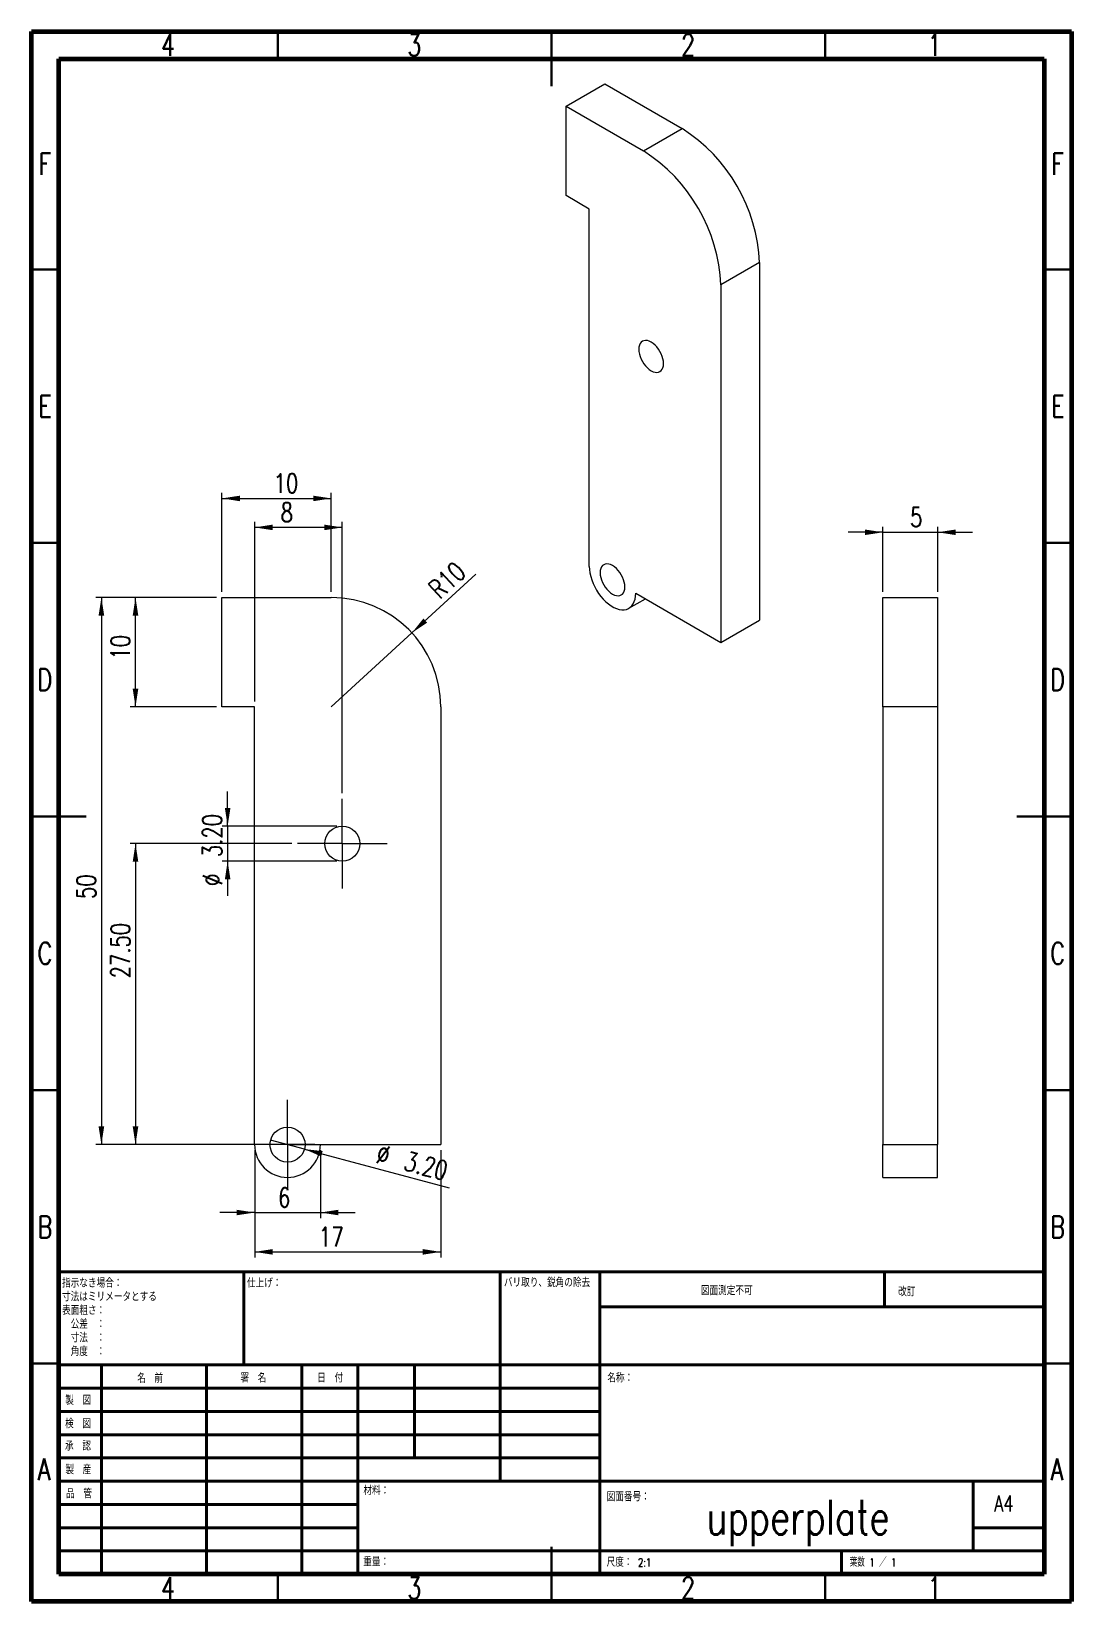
# Model space of a CAD drawing. Header units: millimetres. Extents: x 15 to 205, y 5 to 292.
import ezdxf

# ---------------------------------------------------------------- set-up
doc = ezdxf.new("R2010")
doc.units = ezdxf.units.MM
doc.styles.add('SLDTEXTSTYLE0', font='TXT', dxfattribs={"width": 0.75, "bigfont": 'bigfont'})
doc.styles.add('SLDTEXTSTYLE1', font='TXT', dxfattribs={"width": 0.65625, "bigfont": 'bigfont'})
doc.dimstyles.new('SLDDIMSTYLE0', dxfattribs={"dimtxt": 3.5, "dimasz": 3.302, "dimexe": 0, "dimexo": 0.0625, "dimgap": 0.875, "dimtad": 1, "dimlfac": 0.5, "dimrnd": 1e-09, "dimzin": 12, "dimdsep": 46, "dimtxsty": 'SLDTEXTSTYLE0', "dimsah": 1, "dimcen": 0.09, "dimadec": 0, "dimazin": 3, "dimtfac": 1, "dimtmove": 0, "dimatfit": 0, "dimfxl": 1, "dimfrac": 2, "dimtolj": 1, "dimtzin": 12, "dimarcsym": 0})
doc.dimstyles.new('SLDDIMSTYLE1', dxfattribs={"dimtxt": 3.5, "dimasz": 3.302, "dimexe": 0, "dimexo": 0.0625, "dimgap": 0.875, "dimtad": 1, "dimlfac": 0.5, "dimrnd": 1e-09, "dimzin": 12, "dimdsep": 46, "dimtxsty": 'SLDTEXTSTYLE0', "dimsah": 1, "dimcen": 0.09, "dimadec": 0, "dimazin": 3, "dimtfac": 1, "dimtofl": 0, "dimtmove": 0, "dimatfit": 3, "dimfxl": 1, "dimfrac": 2, "dimtolj": 1, "dimtzin": 12, "dimarcsym": 0})
doc.dimstyles.new('SLDDIMSTYLE2', dxfattribs={"dimtxt": 3.5, "dimasz": 3.302, "dimexe": 0, "dimexo": 0.0625, "dimgap": 0.875, "dimtad": 1, "dimlfac": 0.5, "dimrnd": 1e-09, "dimzin": 4, "dimdsep": 46, "dimtxsty": 'SLDTEXTSTYLE0', "dimsah": 1, "dimcen": 0.09, "dimadec": 0, "dimazin": 1, "dimtfac": 1, "dimtmove": 0, "dimatfit": 0, "dimfxl": 1, "dimfrac": 2, "dimtolj": 1, "dimtzin": 12, "dimarcsym": 0})
doc.dimstyles.new('SLDDIMSTYLE3', dxfattribs={"dimtxt": 3.5, "dimasz": 3.302, "dimexe": 0, "dimexo": 0.0625, "dimgap": 0.875, "dimtad": 1, "dimlfac": 0.5, "dimrnd": 1e-09, "dimzin": 4, "dimdsep": 46, "dimtxsty": 'SLDTEXTSTYLE0', "dimblk1": 'NONE', "dimsah": 1, "dimcen": 0, "dimadec": 0, "dimazin": 1, "dimtfac": 1, "dimtmove": 0, "dimatfit": 3, "dimldrblk": 'NONE', "dimfxl": 1, "dimfrac": 2, "dimtolj": 1, "dimtzin": 12, "dimarcsym": 0})
doc.dimstyles.new('SLDDIMSTYLE4', dxfattribs={"dimtxt": 3.5, "dimasz": 3.302, "dimexe": 0, "dimexo": 0.0625, "dimgap": 0.875, "dimtad": 1, "dimlfac": 0.5, "dimrnd": 1e-09, "dimzin": 12, "dimdsep": 46, "dimtxsty": 'SLDTEXTSTYLE0', "dimsah": 1, "dimcen": 0, "dimadec": 0, "dimazin": 3, "dimtfac": 1, "dimtofl": 0, "dimtmove": 0, "dimatfit": 3, "dimfxl": 1, "dimfrac": 2, "dimtolj": 1, "dimtzin": 12, "dimarcsym": 0})
doc.dimstyles.new('SLDDIMSTYLE5', dxfattribs={"dimtxt": 3.5, "dimasz": 3.302, "dimexe": 0, "dimexo": 0.0625, "dimgap": 0.875, "dimtad": 1, "dimlfac": 0.5, "dimrnd": 1e-09, "dimzin": 4, "dimdsep": 46, "dimtxsty": 'SLDTEXTSTYLE0', "dimsah": 1, "dimcen": 0.09, "dimadec": 0, "dimazin": 1, "dimtfac": 1, "dimtofl": 0, "dimtmove": 0, "dimatfit": 3, "dimfxl": 1, "dimfrac": 2, "dimtolj": 1, "dimtzin": 12, "dimarcsym": 0})

# ---------------------------------------------------------------- blocks, each defined once
blk = doc.blocks.new('SW_NOTE_0')
at = {"color": 0, "linetype": 'Continuous', "lineweight": 0, "char_height": 1.5, "attachment_point": 1, "style": 'SLDTEXTSTYLE0'}
for s, insert in [('指示なき場合：', (0, 1.93)), ('寸法はミリメータとする\u3000', (0, -0.57)), ('表面粗さ：', (0, -3.07)), ('\u3000公差\u3000：', (0, -5.57)), ('\u3000寸法\u3000：', (0, -8.07)), ('\u3000角度\u3000：', (0, -10.57))]:
    blk.add_mtext(s, dxfattribs=dict(at, insert=insert))
blk = doc.blocks.new('_D')
at = {"color": 7, "linetype": 'Continuous', "lineweight": 0}
for p, q in [((49.78, 189.54), (49.78, 207.64)), ((69.78, 189.54), (69.78, 207.64)), ((49.78, 206.64), (69.78, 206.64))]:
    blk.add_line(p, q, dxfattribs=at)
for points in [[(49.78, 206.64), (53.08, 206.13), (53.08, 207.14)], [(69.78, 206.64), (66.48, 207.14), (66.48, 206.13)]]:
    blk.add_solid(points, dxfattribs=at)
at = {"color": 7, "linetype": 'Continuous', "lineweight": 0, "insert": (59.24, 211.15), "char_height": 3.5, "attachment_point": 1, "style": 'SLDTEXTSTYLE0'}
blk.add_mtext('10', dxfattribs=at)
blk = doc.blocks.new('_D_1')
at = {"color": 7, "linetype": 'Continuous', "lineweight": 0}
for p, q in [((48.78, 188.54), (26.78, 188.54)), ((27.78, 188.54), (27.78, 88.54)), ((66.78, 88.54), (26.78, 88.54))]:
    blk.add_line(p, q, dxfattribs=at)
for points in [[(27.78, 188.54), (27.27, 185.23), (28.29, 185.23)], [(27.78, 88.54), (28.29, 91.84), (27.27, 91.84)]]:
    blk.add_solid(points, dxfattribs=at)
at = {"color": 7, "linetype": 'Continuous', "lineweight": 0, "insert": (23.27, 133.42), "char_height": 3.5, "attachment_point": 1, "rotation": 90, "style": 'SLDTEXTSTYLE0'}
blk.add_mtext('50', dxfattribs=at)
blk = doc.blocks.new('_D_2')
at = {"color": 7, "linetype": 'Continuous', "lineweight": 0}
for p, q in [((48.78, 188.54), (33.01, 188.54)), ((34.01, 168.54), (34.01, 188.54)), ((48.78, 168.54), (33.01, 168.54))]:
    blk.add_line(p, q, dxfattribs=at)
for points in [[(34.01, 188.54), (33.5, 185.23), (34.52, 185.23)], [(34.01, 168.54), (34.52, 171.84), (33.5, 171.84)]]:
    blk.add_solid(points, dxfattribs=at)
at = {"color": 7, "linetype": 'Continuous', "lineweight": 0, "insert": (29.5, 177.18), "char_height": 3.5, "attachment_point": 1, "rotation": 90, "style": 'SLDTEXTSTYLE0'}
blk.add_mtext('10', dxfattribs=at)
blk = doc.blocks.new('_D_3')
at = {"color": 7, "linetype": 'Continuous', "lineweight": 0}
for p, q in [((50.84, 146.74), (50.84, 153.09)), ((70.78, 146.74), (49.84, 146.74)), ((50.84, 146.74), (50.84, 140.34)), ((70.78, 140.34), (49.84, 140.34)), ((50.84, 140.34), (50.84, 133.99))]:
    blk.add_line(p, q, dxfattribs=at)
for points in [[(50.84, 146.74), (51.35, 150.04), (50.34, 150.04)], [(50.84, 140.34), (50.34, 137.03), (51.35, 137.03)]]:
    blk.add_solid(points, dxfattribs=at)
at = {"color": 7, "linetype": 'Continuous', "lineweight": 0, "char_height": 3.5, "attachment_point": 1, "rotation": 90, "style": 'SLDTEXTSTYLE0'}
for s, insert in [('3.20', (46.28, 141.07)), ('%%c', (46.33, 135.8))]:
    blk.add_mtext(s, dxfattribs=dict(at, insert=insert))
blk = doc.blocks.new('_D_4')
at = {"color": 7, "linetype": 'Continuous', "lineweight": 0}
for p, q in [((55.78, 87.54), (55.78, 75.11)), ((67.78, 87.54), (67.78, 75.11)), ((55.78, 76.11), (49.43, 76.11)), ((55.78, 76.11), (67.78, 76.11)), ((67.78, 76.11), (74.13, 76.11))]:
    blk.add_line(p, q, dxfattribs=at)
for points in [[(55.78, 76.11), (52.48, 76.62), (52.48, 75.61)], [(67.78, 76.11), (71.08, 75.61), (71.08, 76.62)]]:
    blk.add_solid(points, dxfattribs=at)
at = {"color": 7, "linetype": 'Continuous', "lineweight": 0, "insert": (60.06, 80.62), "char_height": 3.5, "attachment_point": 1, "style": 'SLDTEXTSTYLE0'}
blk.add_mtext('6', dxfattribs=at)
blk = doc.blocks.new('_D_5')
at = {"color": 7, "linetype": 'Continuous', "lineweight": 0}
for q in [(58.69, 89.36), (91.31, 80.62)]:
    blk.add_line((64.87, 87.71), q, dxfattribs=at)
blk.add_solid([(64.87, 87.71), (67.93, 86.36), (68.19, 87.34)], dxfattribs=at)
at = {"color": 7, "linetype": 'Continuous', "lineweight": 0, "char_height": 3.5, "attachment_point": 1, "rotation": 345, "style": 'SLDTEXTSTYLE0'}
for s, insert in [('%%c', (78.63, 88.67)), ('3.20', (83.74, 87.36))]:
    blk.add_mtext(s, dxfattribs=dict(at, insert=insert))
blk = doc.blocks.new('_NONE')
blk = doc.blocks.new('_D_6')
at = {"color": 7, "linetype": 'Continuous', "lineweight": 0}
for p, q in [((55.78, 87.54), (55.78, 67.92)), ((89.78, 87.54), (89.78, 67.92)), ((55.78, 68.92), (89.78, 68.92))]:
    blk.add_line(p, q, dxfattribs=at)
for points in [[(55.78, 68.92), (59.08, 68.41), (59.08, 69.43)], [(89.78, 68.92), (86.48, 69.43), (86.48, 68.41)]]:
    blk.add_solid(points, dxfattribs=at)
at = {"color": 7, "linetype": 'Continuous', "lineweight": 0, "insert": (67.51, 73.43), "char_height": 3.5, "attachment_point": 1, "style": 'SLDTEXTSTYLE0'}
blk.add_mtext('17', dxfattribs=at)
blk = doc.blocks.new('_D_7')
at = {"color": 7, "linetype": 'Continuous', "lineweight": 0}
for q in [(96.15, 192.78), (69.78, 168.54)]:
    blk.add_line((84.5, 182.07), q, dxfattribs=at)
blk.add_solid([(84.5, 182.07), (87.28, 183.93), (86.59, 184.68)], dxfattribs=at)
at = {"color": 7, "linetype": 'Continuous', "lineweight": 0, "insert": (87.21, 190.67), "char_height": 3.5, "attachment_point": 1, "rotation": 42.5937, "style": 'SLDTEXTSTYLE0'}
blk.add_mtext('R10', dxfattribs=at)
blk = doc.blocks.new('_D_8')
at = {"color": 7, "linetype": 'Continuous', "lineweight": 0}
for p, q in [((62.58, 143.54), (33.01, 143.54)), ((34.01, 143.54), (34.01, 88.54)), ((66.78, 88.54), (33.01, 88.54))]:
    blk.add_line(p, q, dxfattribs=at)
for points in [[(34.01, 143.54), (33.5, 140.23), (34.52, 140.23)], [(34.01, 88.54), (34.52, 91.84), (33.5, 91.84)]]:
    blk.add_solid(points, dxfattribs=at)
at = {"color": 7, "linetype": 'Continuous', "lineweight": 0, "insert": (29.5, 118.93), "char_height": 3.5, "attachment_point": 1, "rotation": 90, "style": 'SLDTEXTSTYLE0'}
blk.add_mtext('27.50', dxfattribs=at)
blk = doc.blocks.new('_D_9')
at = {"color": 7, "linetype": 'Continuous', "lineweight": 0}
for p, q in [((55.78, 169.54), (55.78, 202.34)), ((71.78, 201.34), (55.78, 201.34)), ((71.78, 152.74), (71.78, 202.34))]:
    blk.add_line(p, q, dxfattribs=at)
for points in [[(55.78, 201.34), (59.08, 200.83), (59.08, 201.85)], [(71.78, 201.34), (68.48, 201.85), (68.48, 200.83)]]:
    blk.add_solid(points, dxfattribs=at)
at = {"color": 7, "linetype": 'Continuous', "lineweight": 0, "insert": (60.53, 205.85), "char_height": 3.5, "attachment_point": 1, "style": 'SLDTEXTSTYLE0'}
blk.add_mtext('8', dxfattribs=at)
blk = doc.blocks.new('SW_CENTERMARKSYMBOL_0')
at = {"color": 0, "linetype": 'Continuous', "lineweight": 0}
for p, q in [((0, 5), (0, 8.2)), ((0, 0), (0, 5)), ((-5, 0), (-8.2, 0)), ((0, 0), (-5, 0)), ((0, 0), (0, -5)), ((0, 0), (5, 0)), ((5, 0), (8.2, 0)), ((0, -5), (0, -8.2))]:
    blk.add_line(p, q, dxfattribs=at)
blk = doc.blocks.new('SW_CENTERMARKSYMBOL_1')
at = {"color": 0, "linetype": 'Continuous', "lineweight": 0}
for p, q in [((0, 5), (0, 8.2)), ((0, 0), (0, 5)), ((-5, 0), (-8.2, 0)), ((0, 0), (-5, 0)), ((0, 0), (0, -5)), ((0, 0), (5, 0)), ((5, 0), (8.2, 0)), ((0, -5), (0, -8.2))]:
    blk.add_line(p, q, dxfattribs=at)
blk = doc.blocks.new('_D_10')
at = {"color": 7, "linetype": 'Continuous', "lineweight": 0}
for p, q in [((170.54, 189.54), (170.54, 201.45)), ((180.54, 189.54), (180.54, 201.45)), ((170.54, 200.45), (164.19, 200.45)), ((170.54, 200.45), (180.54, 200.45)), ((180.54, 200.45), (186.89, 200.45))]:
    blk.add_line(p, q, dxfattribs=at)
for points in [[(170.54, 200.45), (167.24, 200.96), (167.24, 199.94)], [(180.54, 200.45), (183.84, 199.94), (183.84, 200.96)]]:
    blk.add_solid(points, dxfattribs=at)
at = {"color": 7, "linetype": 'Continuous', "lineweight": 0, "insert": (175.5, 204.96), "char_height": 3.5, "attachment_point": 1, "style": 'SLDTEXTSTYLE0'}
blk.add_mtext('5', dxfattribs=at)

msp = doc.modelspace()

# ---------------------------------------------------------------- linework, layer by layer
at = {"color": 7, "linetype": 'Continuous', "lineweight": 60}
for p, q in [((15, 5), (15, 292)), ((15, 292), (205, 292)), ((205, 292), (205, 5)), ((20, 10), (20, 287)), ((20, 287), (200, 287)), ((200, 287), (200, 10)), ((200, 10), (20, 10)), ((205, 5), (15, 5))]:
    msp.add_line(p, q, dxfattribs=at)
at = {"color": 7, "linetype": 'Continuous', "lineweight": 30}
for p, q in [((60, 287), (60, 292)), ((110, 292), (110, 282)), ((110, 287), (110, 292)), ((160, 287), (160, 292)), ((20, 248.5), (15, 248.5)), ((200, 248.5), (205, 248.5)), ((20, 198.5), (15, 198.5)), ((200, 198.5), (205, 198.5)), ((15, 148.5), (25, 148.5)), ((20, 148.5), (15, 148.5)), ((205, 148.5), (195, 148.5)), ((200, 148.5), (205, 148.5)), ((20, 98.5), (15, 98.5)), ((200, 98.5), (205, 98.5)), ((20, 48.5), (15, 48.5)), ((200, 48.5), (205, 48.5)), ((110, 5), (110, 15)), ((60, 10), (60, 5)), ((110, 10), (110, 5)), ((160, 10), (160, 5))]:
    msp.add_line(p, q, dxfattribs=at)
at = {"color": 7, "linetype": 'Continuous', "lineweight": 15}
for p, q in [((112.658, 278.31), (119.729, 282.392)), ((119.729, 282.392), (133.871, 274.228)), ((112.658, 261.979), (112.658, 278.31)), ((112.658, 278.31), (126.8, 270.146)), ((126.8, 270.146), (133.871, 274.228)), ((116.901, 259.53), (112.658, 261.979)), ((116.901, 194.207), (116.901, 259.53)), ((148.014, 249.733), (140.942, 245.651)), ((148.014, 249.733), (148.014, 184.41)), ((140.942, 245.651), (140.942, 180.328)), ((49.778, 168.536), (49.778, 188.536)), ((49.778, 188.536), (69.778, 188.536)), ((124.143, 186.561), (127.144, 188.293)), ((125.386, 189.308), (140.942, 180.328)), ((170.538, 188.536), (180.538, 188.536)), ((170.538, 168.536), (170.538, 188.536)), ((180.538, 188.536), (180.538, 168.536)), ((140.942, 180.328), (148.014, 184.41)), ((55.778, 168.536), (49.778, 168.536)), ((55.778, 88.536), (55.778, 168.536)), ((89.778, 168.536), (89.778, 88.536)), ((170.538, 168.536), (170.538, 88.536)), ((180.538, 168.536), (170.538, 168.536)), ((180.538, 168.536), (180.538, 88.536)), ((67.778, 88.536), (89.778, 88.536)), ((170.538, 88.536), (180.538, 88.536)), ((170.538, 82.536), (170.538, 88.536)), ((180.538, 82.536), (180.538, 88.536)), ((170.538, 82.536), (180.538, 82.536))]:
    msp.add_line(p, q, dxfattribs=at)
at = {"color": 7, "linetype": 'Continuous', "lineweight": 40}
for p, q in [((20, 65.25), (200, 65.25)), ((20, 65.25), (20, 10)), ((53.8, 48.25), (53.8, 65.25)), ((100.6, 65.25), (100.6, 27)), ((118.8, 65.25), (118.8, 10)), ((170.8, 58.875), (170.8, 65.25)), ((200, 58.875), (118.8, 58.875)), ((200, 48.25), (20, 48.25)), ((27.8, 48.25), (27.8, 10)), ((46.991, 48.25), (46.991, 10)), ((64.399, 48.25), (64.399, 10)), ((74.6, 10), (74.6, 48.25)), ((85, 31.25), (85, 48.25)), ((118.8, 44), (20, 44)), ((118.8, 39.75), (20, 39.75)), ((118.8, 35.5), (20, 35.5)), ((118.8, 31.25), (20, 31.25)), ((74.6, 27), (20, 27)), ((74.6, 27), (200, 27)), ((187, 14.25), (187, 27)), ((74.6, 22.75), (20, 22.75)), ((74.6, 18.5), (20, 18.5)), ((200, 18.5), (187, 18.5)), ((20, 14.25), (200, 14.25)), ((163, 10), (163, 14.25))]:
    msp.add_line(p, q, dxfattribs=at)
at = {"color": 7, "linetype": 'Continuous', "lineweight": 15, "flags": 128}
for points in [[(130.477, 231.279), (130.449, 231.704), (130.367, 232.15), (130.231, 232.608), (130.045, 233.064), (129.815, 233.509), (129.545, 233.931), (129.242, 234.32), (128.914, 234.667), (128.569, 234.962), (128.215, 235.198), (127.861, 235.37), (127.515, 235.474), (127.187, 235.506), (126.885, 235.467), (126.615, 235.356), (126.384, 235.178), (126.198, 234.935), (126.063, 234.635), (125.98, 234.284), (125.952, 233.891), (125.98, 233.467), (126.063, 233.02), (126.198, 232.563), (126.384, 232.106), (126.615, 231.661), (126.885, 231.239), (127.187, 230.85), (127.515, 230.504), (127.861, 230.209), (128.215, 229.972), (128.569, 229.8), (128.914, 229.696), (129.242, 229.664), (129.545, 229.703), (129.815, 229.814), (130.045, 229.993), (130.231, 230.235), (130.367, 230.535), (130.449, 230.886), (130.477, 231.279)], [(116.901, 194.207), (116.93, 193.621), (117.015, 193.011), (117.157, 192.383), (117.352, 191.747), (117.599, 191.112), (117.893, 190.485), (118.232, 189.875), (118.61, 189.29), (119.022, 188.739), (119.463, 188.229), (119.927, 187.767), (120.407, 187.358), (120.897, 187.009), (121.39, 186.724), (121.88, 186.507), (122.36, 186.362), (122.824, 186.289), (123.265, 186.29), (123.677, 186.365), (124.055, 186.513), (124.394, 186.732), (124.688, 187.019), (124.935, 187.37), (125.13, 187.78), (125.272, 188.244), (125.357, 188.756), (125.386, 189.308)], [(123.406, 190.451), (123.378, 190.876), (123.295, 191.323), (123.16, 191.78), (122.974, 192.237), (122.743, 192.681), (122.473, 193.104), (122.171, 193.493), (121.843, 193.839), (121.497, 194.134), (121.143, 194.37), (120.79, 194.543), (120.444, 194.646), (120.116, 194.679), (119.813, 194.639), (119.543, 194.529), (119.313, 194.35), (119.127, 194.108), (118.991, 193.807), (118.909, 193.456), (118.881, 193.064), (118.909, 192.639), (118.991, 192.192), (119.127, 191.735), (119.313, 191.278), (119.543, 190.834), (119.813, 190.411), (120.116, 190.022), (120.444, 189.676), (120.79, 189.381), (121.143, 189.145), (121.497, 188.972), (121.843, 188.869), (122.171, 188.836), (122.473, 188.876), (122.743, 188.986), (122.974, 189.165), (123.16, 189.407), (123.295, 189.708), (123.378, 190.059), (123.406, 190.451)]]:
    msp.add_lwpolyline(points, dxfattribs=at)
at = {"color": 7, "linetype": 'Continuous', "lineweight": 15}
for centre in [(71.778, 143.536), (61.778, 88.536)]:
    msp.add_circle(centre, 3.2, dxfattribs=at)
for centre, radius, start, end in [((117.352, 248.36), 30.693, 2.56337, 57.43663), ((110.281, 244.278), 30.693, 2.56334, 57.43666), ((69.778, 168.536), 20, 0, 90), ((61.778, 88.536), 6, 180, 0)]:
    msp.add_arc(centre, radius, start, end, dxfattribs=at)

# ---------------------------------------------------------------- block references
at = {"color": 7, "linetype": 'Continuous', "lineweight": 0}
for name, p in [('SW_CENTERMARKSYMBOL_1', (71.778, 143.536)), ('SW_CENTERMARKSYMBOL_0', (61.778, 88.536)), ('SW_NOTE_0', (20.594, 61.987))]:
    msp.add_blockref(name, p, dxfattribs=at)

# ---------------------------------------------------------------- texts
for s, insert, char_height, attachment_point, style in [('4', (39.96, 291.474), 3.969, 2, 'SLDTEXTSTYLE0'), ('3', (84.96, 291.474), 3.969, 2, 'SLDTEXTSTYLE0'), ('2', (134.96, 291.474), 3.969, 2, 'SLDTEXTSTYLE0'), ('1', (179.96, 291.474), 3.969, 2, 'SLDTEXTSTYLE0'), ('F', (17.458, 269.724), 3.969, 2, 'SLDTEXTSTYLE0'), ('F', (202.458, 269.724), 3.969, 2, 'SLDTEXTSTYLE0'), ('E', (17.508, 225.474), 3.969, 2, 'SLDTEXTSTYLE0'), ('E', (202.508, 225.474), 3.969, 2, 'SLDTEXTSTYLE0'), ('D', (17.453, 175.474), 3.969, 2, 'SLDTEXTSTYLE0'), ('D', (202.453, 175.474), 3.969, 2, 'SLDTEXTSTYLE0'), ('C', (17.459, 125.474), 3.969, 2, 'SLDTEXTSTYLE0'), ('C', (202.459, 125.474), 3.969, 2, 'SLDTEXTSTYLE0'), ('B', (17.471, 75.474), 3.969, 2, 'SLDTEXTSTYLE0'), ('B', (202.471, 75.474), 3.969, 2, 'SLDTEXTSTYLE0'), ('仕上げ：', (54.371, 63.919), 1.5, 1, 'SLDTEXTSTYLE0'), ('バリ取り、鋭角の除去', (101.309, 64.003), 1.5, 1, 'SLDTEXTSTYLE0'), ('図面測定不可', (137.289, 62.533), 1.5, 1, 'SLDTEXTSTYLE0'), ('改訂', (173.328, 62.335), 1.5, 1, 'SLDTEXTSTYLE0'), ('名\u3000前', (34.322, 46.501), 1.5, 1, 'SLDTEXTSTYLE0'), ('\u3000\u3000署\u3000名', (50.034, 46.562), 1.5, 1, 'SLDTEXTSTYLE0'), ('日\u3000付', (67.215, 46.576), 1.5, 1, 'SLDTEXTSTYLE0'), ('名称：', (120.202, 46.576), 1.5, 1, 'SLDTEXTSTYLE0'), ('製\u3000図', (21.189, 42.492), 1.5, 1, 'SLDTEXTSTYLE0'), ('検\u3000図', (21.156, 38.217), 1.5, 1, 'SLDTEXTSTYLE0'), ('承\u3000認', (21.147, 34.126), 1.5, 1, 'SLDTEXTSTYLE0'), ('A', (17.34, 31.168), 3.969, 2, 'SLDTEXTSTYLE0'), ('製\u3000産', (21.201, 29.796), 1.5, 1, 'SLDTEXTSTYLE0'), ('A', (202.34, 31.168), 3.969, 2, 'SLDTEXTSTYLE0'), ('材料：', (75.646, 25.986), 1.5, 1, 'SLDTEXTSTYLE0'), ('品\u3000管', (21.337, 25.412), 1.5, 1, 'SLDTEXTSTYLE0'), ('図面番号：', (120.074, 24.869), 1.5, 1, 'SLDTEXTSTYLE0'), ('upperplate', (155.027, 23.607), 6.35, 2, 'SLDTEXTSTYLE0'), ('A4', (190.871, 24.406), 2.9104, 1, 'SLDTEXTSTYLE0'), ('重量：', (75.618, 12.949), 1.4986, 1, 'SLDTEXTSTYLE0'), ('尺度： 2:1', (120.074, 12.9), 1.5, 1, 'SLDTEXTSTYLE0'), ('葉数 1 ／ 1', (164.478, 12.9), 1.5, 1, 'SLDTEXTSTYLE1'), ('4', (39.96, 9.474), 3.969, 2, 'SLDTEXTSTYLE0'), ('3', (84.96, 9.474), 3.969, 2, 'SLDTEXTSTYLE0'), ('2', (134.96, 9.474), 3.969, 2, 'SLDTEXTSTYLE0'), ('1', (179.96, 9.474), 3.969, 2, 'SLDTEXTSTYLE0')]:
    msp.add_mtext(s, dxfattribs=dict(at, insert=insert, char_height=char_height, attachment_point=attachment_point, style=style))

# ---------------------------------------------------------------- dimensions: what is measured, and where the dimension line sits
for base, p1, p2, dimstyle, picture, middle in [((69.778, 206.635), (49.778, 188.536), (69.778, 188.536), 'SLDDIMSTYLE0', '_D', (61.825, 206.635)), ((55.778, 201.337), (71.778, 151.736), (55.778, 168.536), 'SLDDIMSTYLE0', '_D_9', (61.825, 201.337)), ((180.538, 200.451), (170.538, 188.536), (180.538, 188.536), 'SLDDIMSTYLE0', '_D_10', (176.793, 200.451)), ((67.778, 76.113), (55.778, 88.536), (67.778, 88.536), 'SLDDIMSTYLE0', '_D_4', (61.348, 76.113)), ((89.778, 68.92), (55.778, 88.536), (89.778, 88.536), 'SLDDIMSTYLE1', '_D_6', (70.097, 68.92))]:
    dim = msp.add_linear_dim(base=base, p1=p1, p2=p2, dimstyle=dimstyle, dxfattribs=at)
    dim.commit()
    dim.dimension.update_dxf_attribs({"geometry": picture, "text_midpoint": middle, "dimtype": 160})
dim = msp.add_radius_dim(center=(69.778, 168.536), mpoint=(84.502, 182.072), dimstyle='SLDDIMSTYLE4', dxfattribs=at)
dim.commit()
dim.dimension.update_dxf_attribs({"geometry": '_D_7', "text_midpoint": (93.288, 190.15), "dimtype": 164})
for base, p1, p2, dimstyle, picture, middle in [((27.778, 88.536), (49.778, 188.536), (67.778, 88.536), 'SLDDIMSTYLE1', '_D_1', (27.778, 136.011)), ((34.011, 188.536), (49.778, 168.536), (49.778, 188.536), 'SLDDIMSTYLE0', '_D_2', (34.011, 179.765)), ((34.011, 88.536), (63.578, 143.536), (67.778, 88.536), 'SLDDIMSTYLE5', '_D_8', (34.011, 124.749))]:
    dim = msp.add_linear_dim(base=base, p1=p1, p2=p2, angle=90, dimstyle=dimstyle, dxfattribs=at)
    dim.commit()
    dim.dimension.update_dxf_attribs({"geometry": picture, "text_midpoint": middle, "dimtype": 160})
dim = msp.add_linear_dim(base=(50.843, 140.336), p1=(71.778, 146.736), p2=(71.778, 140.336), angle=90, text='%%c<>', dimstyle='SLDDIMSTYLE2', dxfattribs=at)
dim.commit()
dim.dimension.update_dxf_attribs({"geometry": '_D_3', "text_midpoint": (50.843, 142.961), "dimtype": 160})
dim = msp.add_diameter_dim_2p(p1=(58.687, 89.365), p2=(64.869, 87.708), dimstyle='SLDDIMSTYLE3', dxfattribs=at)
dim.commit()
dim.dimension.update_dxf_attribs({"geometry": '_D_5', "text_midpoint": (84.546, 82.436), "dimtype": 163})

doc.saveas('drawing.dxf')
